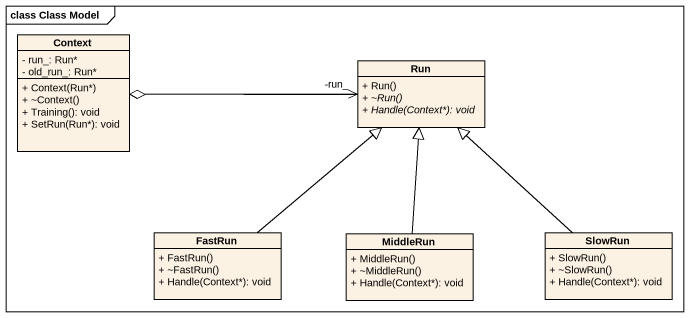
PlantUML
@startuml
mainframe class Class Model
hide circle
hide empty members
skinparam classAttributeIconSize 0
class Context {
  - run_: Run*
  - old_run_: Run*
  + Context(Run*)
  + ~Context()
  + Training(): void
  + SetRun(Run*): void
}
class Run {
  + Run()
  {abstract} + ~Run()
  {abstract} + Handle(Context*): void
}
class FastRun {
  + FastRun()
  + ~FastRun()
  + Handle(Context*): void
}
class MiddleRun {
  + MiddleRun()
  + ~MiddleRun()
  + Handle(Context*): void
}
class SlowRun {
  + SlowRun()
  + ~SlowRun()
  + Handle(Context*): void
}
Context -right-> "-run_" Run
Run -left-o Context
FastRun -up-|> Run
MiddleRun -up-|> Run
SlowRun -up-|> Run
@enduml
